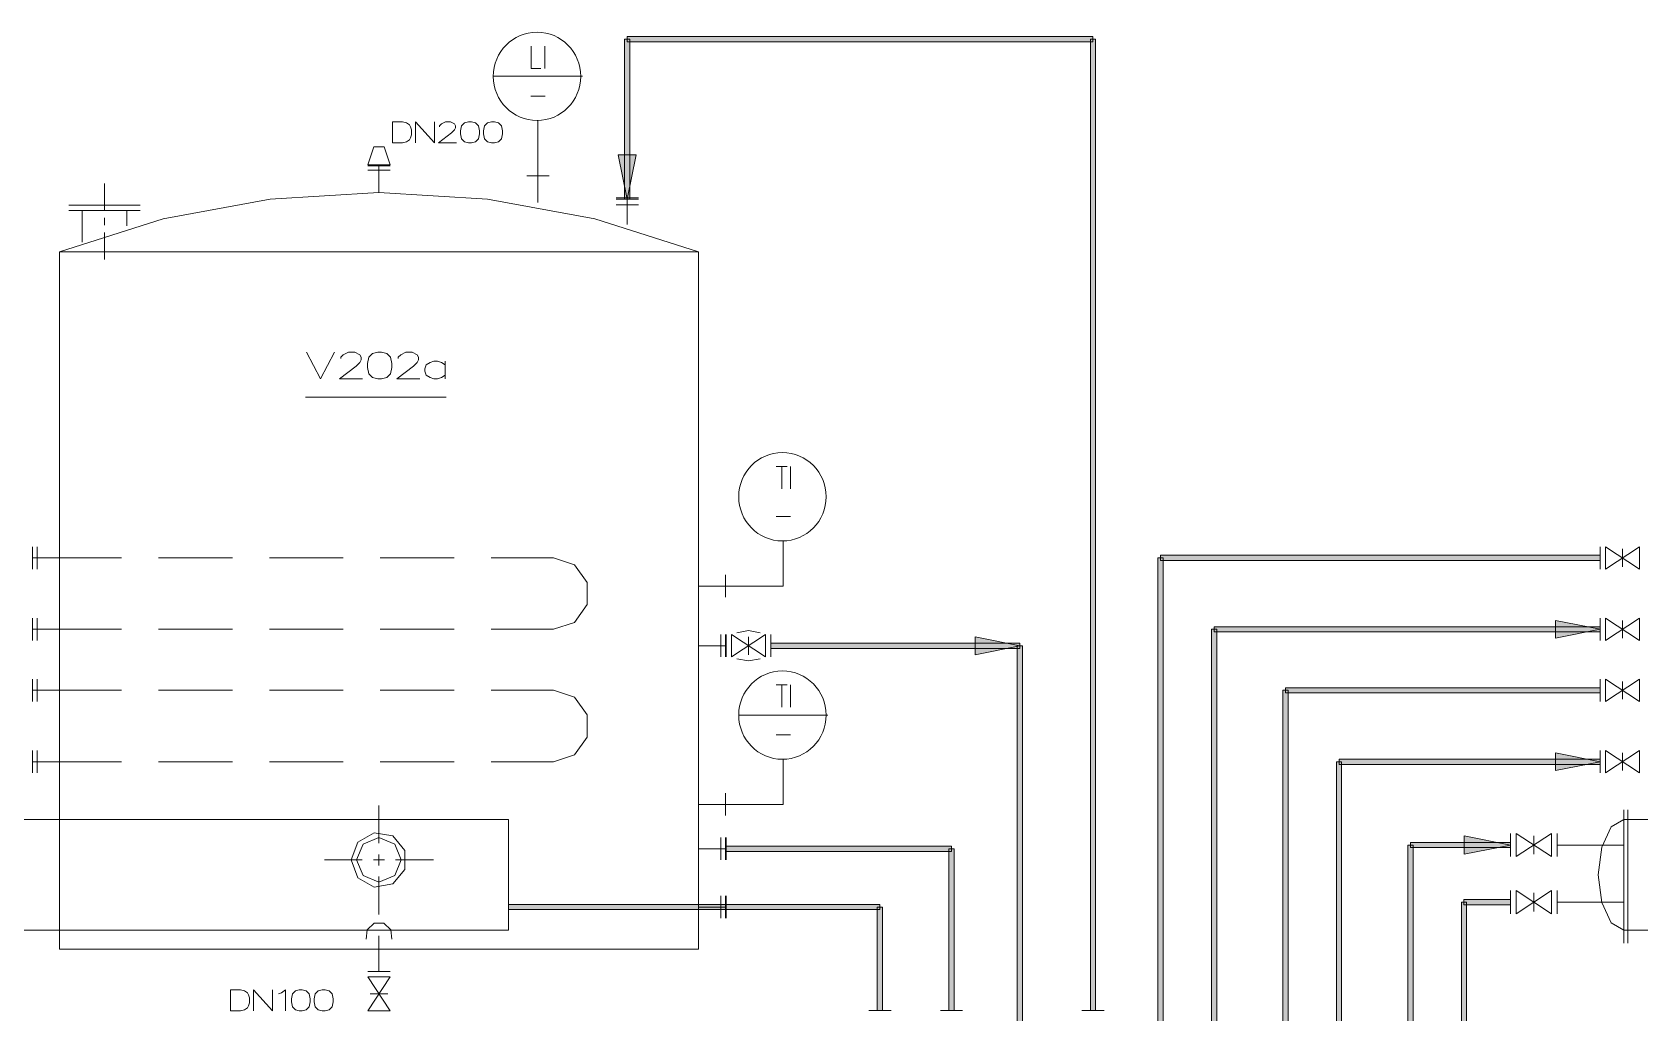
# Model space of a CAD drawing. Header units: millimetres. Extents: x 0 to 829, y 0 to 586.
# Drawn here: x 221 to 357.2, y 325.8 to 408.9 of the extents above; entities that cross this region are included whole.
import ezdxf

# ---------------------------------------------------------------- set-up
doc = ezdxf.new("R2010")
doc.units = ezdxf.units.MM

msp = doc.modelspace()

# ---------------------------------------------------------------- hatches: boundary and pattern name
h = msp.add_hatch(color=0)
h.dxf.hatch_style = 2
h.paths.add_polyline_path([(271.660056, 394.712472), (271.215556, 394.712472), (271.215556, 408.269722), (271.660056, 408.269722)])
h = msp.add_hatch(color=0)
h.dxf.hatch_style = 2
h.paths.add_polyline_path([(271.437806, 408.047472), (271.437806, 408.491972), (310.892472, 408.491972), (310.892472, 408.047472)])
h = msp.add_hatch(color=0)
h.dxf.hatch_style = 2
h.paths.add_polyline_path([(310.670222, 408.269722), (311.114722, 408.269722), (311.114722, 326.012528), (310.670222, 326.012528)])
h = msp.add_hatch(color=0)
h.dxf.hatch_style = 2
h.paths.add_polyline_path([(271.437806, 394.712472), (270.679333, 398.490722), (272.19275, 398.490722)])
h = msp.add_hatch(color=0)
h.dxf.hatch_style = 2
h.paths.add_polyline_path([(316.392278, 364.341833), (316.836778, 364.341833), (316.836778, 246.644583), (316.392278, 246.644583)])
h = msp.add_hatch(color=0)
h.dxf.hatch_style = 2
h.paths.add_polyline_path([(353.846694, 364.564083), (353.846694, 364.123111), (316.614528, 364.123111), (316.614528, 364.564083)])
h = msp.add_hatch(color=0)
h.dxf.hatch_style = 2
h.paths.add_polyline_path([(320.929, 358.295222), (321.3735, 358.295222), (321.3735, 246.644583), (320.929, 246.644583)])
h = msp.add_hatch(color=0)
h.dxf.hatch_style = 2
h.paths.add_polyline_path([(353.846694, 358.517472), (353.846694, 358.072972), (321.15125, 358.072972), (321.15125, 358.517472)])
h = msp.add_hatch(color=0)
h.dxf.hatch_style = 2
h.paths.add_polyline_path([(353.846694, 358.295222), (350.068444, 357.540278), (350.068444, 359.053694)])
h = msp.add_hatch(color=0)
h.dxf.hatch_style = 2
h.paths.add_polyline_path([(353.846694, 358.295222), (350.068444, 357.540278), (350.068444, 359.053694)])
h = msp.add_hatch(color=0)
h.dxf.hatch_style = 2
h.paths.add_polyline_path([(283.605111, 356.6795), (283.605111, 357.124), (304.70475, 357.124), (304.70475, 356.6795)])
h = msp.add_hatch(color=0)
h.dxf.hatch_style = 2
h.paths.add_polyline_path([(304.70475, 356.90175), (300.922972, 356.146806), (300.922972, 357.660222)])
h = msp.add_hatch(color=0)
h.dxf.hatch_style = 2
h.paths.add_polyline_path([(304.4825, 356.90175), (304.927, 356.90175), (304.927, 265.945056), (304.4825, 265.945056)])
h = msp.add_hatch(color=0)
h.dxf.hatch_style = 2
h.paths.add_polyline_path([(326.975611, 353.130556), (327.420111, 353.130556), (327.420111, 246.644583), (326.975611, 246.644583)])
h = msp.add_hatch(color=0)
h.dxf.hatch_style = 2
h.paths.add_polyline_path([(353.846694, 353.352806), (353.846694, 352.908306), (327.197861, 352.908306), (327.197861, 353.352806)])
h = msp.add_hatch(color=0)
h.dxf.hatch_style = 2
h.paths.add_polyline_path([(353.846694, 347.306194), (353.846694, 346.861694), (331.731056, 346.861694), (331.731056, 347.306194)])
h = msp.add_hatch(color=0)
h.dxf.hatch_style = 2
h.paths.add_polyline_path([(353.846694, 347.083944), (350.068444, 346.329), (350.068444, 347.838889)])
h = msp.add_hatch(color=0)
h.dxf.hatch_style = 2
h.paths.add_polyline_path([(331.512333, 347.083944), (331.953306, 347.083944), (331.953306, 246.644583), (331.512333, 246.644583)])
h = msp.add_hatch(color=0)
h.dxf.hatch_style = 2
h.paths.add_polyline_path([(346.2655, 340.028389), (342.321444, 340.818611), (342.321444, 339.241694)])
h = msp.add_hatch(color=0)
h.dxf.hatch_style = 2
h.paths.add_polyline_path([(279.752778, 339.492167), (279.752778, 339.933139), (298.905083, 339.933139), (298.905083, 339.492167)])
h = msp.add_hatch(color=0)
h.dxf.hatch_style = 2
h.paths.add_polyline_path([(298.686361, 339.714417), (299.127333, 339.714417), (299.127333, 326.012528), (298.686361, 326.012528)])
h = msp.add_hatch(color=0)
h.dxf.hatch_style = 2
h.paths.add_polyline_path([(337.558944, 340.028389), (337.999917, 340.028389), (337.999917, 246.644583), (337.558944, 246.644583)])
h = msp.add_hatch(color=0)
h.dxf.hatch_style = 2
h.paths.add_polyline_path([(346.2655, 340.250639), (346.2655, 339.806139), (337.777667, 339.806139), (337.777667, 340.250639)])
h = msp.add_hatch(color=0)
h.dxf.hatch_style = 2
h.paths.add_polyline_path([(261.387167, 334.556806), (261.387167, 335.001306), (292.847889, 335.001306), (292.847889, 334.556806)])
h = msp.add_hatch(color=0)
h.dxf.hatch_style = 2
h.paths.add_polyline_path([(342.092139, 335.191806), (342.536639, 335.191806), (342.536639, 246.644583), (342.092139, 246.644583)])
h = msp.add_hatch(color=0)
h.dxf.hatch_style = 2
h.paths.add_polyline_path([(346.2655, 335.414056), (346.2655, 334.969556), (342.314389, 334.969556), (342.314389, 335.414056)])
h = msp.add_hatch(color=0)
h.dxf.hatch_style = 2
h.paths.add_polyline_path([(292.625639, 334.779056), (293.070139, 334.779056), (293.070139, 326.012528), (292.625639, 326.012528)])

# ---------------------------------------------------------------- linework, layer by layer
at = {"color": 0, "lineweight": 0}
for points in [[(263.30275, 407.677056), (263.30275, 405.786167), (264.114139, 405.786167)], [(264.452806, 405.786167), (264.452806, 407.677056)], [(267.656028, 405.126472), (260.099528, 405.126472)], [(263.271, 403.44725), (264.484556, 403.44725)], [(253.513167, 399.485556), (253.513167, 401.260028), (255.118306, 399.485556), (255.118306, 401.260028)], [(255.541639, 400.836694), (255.541639, 400.921361), (255.710972, 401.090694), (256.049639, 401.260028), (256.469444, 401.260028), (256.808111, 401.090694), (256.892778, 400.921361), (256.892778, 400.752028), (256.808111, 400.582694), (256.554111, 400.328694), (255.456972, 399.485556), (256.977444, 399.485556)], [(263.877778, 396.056556), (263.877778, 401.344694)], [(249.470333, 397.633472), (249.985389, 399.146889)], [(249.985389, 399.146889), (250.842639, 399.146889)], [(251.361222, 397.633472), (250.842639, 399.146889)], [(249.470333, 397.633472), (251.361222, 397.633472)], [(251.361222, 397.559389), (249.470333, 397.559389)], [(249.470333, 397.181917), (251.361222, 397.181917)], [(250.415778, 395.291028), (250.415778, 397.559389)], [(264.823222, 396.695083), (262.932333, 396.695083)], [(263.877778, 394.43025), (263.877778, 396.695083)], [(277.484417, 390.274528), (268.689667, 393.047361), (259.61975, 394.730111), (250.415778, 395.291028), (241.208278, 394.730111), (232.141889, 393.047361), (223.347139, 390.274528)], [(227.164194, 393.770556), (227.164194, 396.042444)], [(230.1875, 394.229167), (224.140889, 394.229167)], [(230.1875, 393.774083), (224.140889, 393.774083)], [(225.273306, 391.092972), (225.273306, 393.774083)], [(229.051556, 392.465278), (229.051556, 393.774083)], [(272.38325, 394.843), (270.492361, 394.843)], [(270.492361, 394.712472), (272.38325, 394.712472)], [(270.492361, 394.257389), (272.38325, 394.257389)], [(271.437806, 392.574639), (271.437806, 394.843)], [(227.164194, 392.518194), (227.164194, 393.142611)], [(227.164194, 389.618361), (227.164194, 391.89025)], [(223.347139, 331.212472), (223.347139, 390.274528)], [(223.347139, 390.274528), (277.484417, 390.274528)], [(277.484417, 331.212472), (277.484417, 390.274528)], [(244.266861, 381.769056), (245.452194, 379.500694), (246.641056, 381.769056)], [(247.180806, 381.229306), (247.180806, 381.338667), (247.396, 381.553861), (247.829917, 381.769056), (248.369667, 381.769056), (248.800056, 381.553861), (248.909417, 381.338667), (248.909417, 381.119944), (248.800056, 380.90475), (248.4755, 380.580194), (247.074972, 379.500694), (249.018778, 379.500694)], [(252.042083, 381.229306), (252.042083, 381.338667), (252.257278, 381.553861), (252.687667, 381.769056), (253.227417, 381.769056), (253.661333, 381.553861), (253.767167, 381.338667), (253.767167, 381.119944), (253.661333, 380.90475), (253.336778, 380.580194), (251.932722, 379.500694), (253.876528, 379.500694)], [(256.035528, 380.689556), (255.710972, 380.90475), (255.386417, 381.014111), (255.065389, 381.014111), (254.740833, 380.90475), (254.416278, 380.689556), (254.306917, 380.365), (254.306917, 380.149806), (254.416278, 379.82525), (254.740833, 379.610056), (255.065389, 379.500694), (255.386417, 379.500694), (255.710972, 379.610056), (256.035528, 379.82525)], [(256.035528, 381.014111), (256.035528, 379.500694)], [(244.182194, 377.948472), (256.120194, 377.948472)], [(284.056667, 372.071194), (285.002111, 372.071194)], [(284.529389, 372.071194), (284.529389, 370.183833)], [(285.270222, 370.183833), (285.270222, 372.071194)], [(284.056667, 367.841389), (285.270222, 367.841389)], [(221.078778, 365.287278), (221.078778, 363.399917)], [(221.45625, 365.287278), (221.45625, 363.399917)], [(284.663444, 361.964111), (284.663444, 365.742361)], [(353.846694, 365.287278), (353.846694, 363.399917)], [(354.301778, 365.287278), (354.301778, 363.399917)], [(357.173389, 365.287278), (354.301778, 363.399917)], [(357.173389, 363.399917), (354.301778, 365.287278)], [(355.737583, 363.586889), (355.737583, 365.100306)], [(357.173389, 365.287278), (357.173389, 363.399917)], [(223.347139, 364.341833), (221.078778, 364.341833)], [(223.347139, 364.341833), (228.614111, 364.341833)], [(231.746778, 364.341833), (238.005056, 364.341833)], [(241.137722, 364.341833), (247.396, 364.341833)], [(250.528667, 364.341833), (256.786944, 364.341833)], [(259.919611, 364.341833), (265.186583, 364.341833)], [(265.186583, 358.295222), (266.964583, 358.873778), (268.061722, 360.387194), (268.061722, 362.253389), (266.964583, 363.766806), (265.186583, 364.341833)], [(279.752778, 361.018667), (279.752778, 362.906028)], [(277.484417, 361.964111), (279.752778, 361.964111)], [(279.371778, 361.964111), (284.663444, 361.964111)], [(221.078778, 359.240667), (221.078778, 357.353306)], [(223.347139, 358.295222), (221.078778, 358.295222)], [(221.45625, 359.240667), (221.45625, 357.353306)], [(223.347139, 358.295222), (228.614111, 358.295222)], [(231.746778, 358.295222), (238.005056, 358.295222)], [(241.137722, 358.295222), (247.396, 358.295222)], [(250.528667, 358.295222), (256.786944, 358.295222)], [(259.919611, 358.295222), (265.186583, 358.295222)], [(282.698472, 358.002417), (281.71775, 358.189389), (280.7335, 358.002417)], [(353.846694, 359.240667), (353.846694, 357.353306)], [(354.301778, 359.240667), (354.301778, 357.353306)], [(357.173389, 359.240667), (354.301778, 357.353306)], [(357.173389, 357.353306), (354.301778, 359.240667)], [(355.737583, 357.540278), (355.737583, 359.053694)], [(357.173389, 359.240667), (357.173389, 357.353306)], [(277.484417, 356.90175), (279.752778, 356.90175)], [(279.371778, 357.847194), (279.371778, 355.956306)], [(279.752778, 355.956306), (279.752778, 357.847194)], [(279.826861, 357.847194), (279.826861, 355.956306)], [(279.826861, 357.847194), (279.826861, 355.956306)], [(280.281944, 357.847194), (280.281944, 355.956306)], [(280.281944, 357.847194), (283.153556, 355.956306)], [(280.281944, 355.956306), (283.153556, 357.847194)], [(281.71775, 356.146806), (281.71775, 357.660222)], [(283.153556, 357.847194), (283.153556, 355.956306)], [(283.605111, 357.847194), (283.605111, 355.956306)], [(280.7335, 355.804611), (281.71775, 355.617639), (282.698472, 355.804611)], [(221.078778, 354.076), (221.078778, 352.185111)], [(221.45625, 354.076), (221.45625, 352.185111)], [(353.846694, 354.076), (353.846694, 352.185111)], [(354.301778, 354.076), (354.301778, 352.185111)], [(357.173389, 354.076), (354.301778, 352.185111)], [(357.173389, 352.185111), (354.301778, 354.076)], [(357.173389, 354.076), (357.173389, 352.185111)], [(223.347139, 353.130556), (221.078778, 353.130556)], [(223.347139, 353.130556), (228.614111, 353.130556)], [(231.746778, 353.130556), (238.005056, 353.130556)], [(241.137722, 353.130556), (247.396, 353.130556)], [(250.528667, 353.130556), (256.786944, 353.130556)], [(259.919611, 353.130556), (265.186583, 353.130556)], [(265.186583, 347.083944), (266.964583, 347.6625), (268.061722, 349.172389), (268.061722, 351.042111), (266.964583, 352.555528), (265.186583, 353.130556)], [(284.056667, 353.582111), (285.002111, 353.582111)], [(284.529389, 353.582111), (284.529389, 351.691222)], [(285.270222, 351.691222), (285.270222, 353.582111)], [(355.737583, 352.375611), (355.737583, 353.889028)], [(288.445222, 351.031528), (280.885194, 351.031528)], [(284.056667, 349.352306), (285.270222, 349.352306)], [(221.078778, 348.029389), (221.078778, 346.1385)], [(221.45625, 348.029389), (221.45625, 346.1385)], [(284.663444, 343.4715), (284.663444, 347.253278)], [(353.846694, 348.029389), (353.846694, 346.1385)], [(354.301778, 348.029389), (354.301778, 346.1385)], [(357.173389, 348.029389), (354.301778, 346.1385)], [(357.173389, 346.1385), (354.301778, 348.029389)], [(355.737583, 346.329), (355.737583, 347.838889)], [(357.173389, 348.029389), (357.173389, 346.1385)], [(223.347139, 347.083944), (221.078778, 347.083944)], [(223.347139, 347.083944), (228.614111, 347.083944)], [(231.746778, 347.083944), (238.005056, 347.083944)], [(241.137722, 347.083944), (247.396, 347.083944)], [(250.528667, 347.083944), (256.786944, 347.083944)], [(259.919611, 347.083944), (265.186583, 347.083944)], [(250.415778, 343.379778), (250.415778, 340.180083)], [(277.484417, 343.4715), (279.752778, 343.4715)], [(279.371778, 343.4715), (284.663444, 343.4715)], [(279.752778, 342.529583), (279.752778, 344.416944)], [(355.843417, 342.194444), (354.767444, 341.562972), (353.98075, 339.844944), (353.691472, 337.498972), (353.98075, 335.153), (354.767444, 333.434972), (355.843417, 332.807028)], [(355.843417, 343.019944), (355.843417, 331.716944)], [(356.196194, 343.019944), (356.196194, 331.716944)], [(279.371778, 340.656333), (279.371778, 338.768972)], [(279.752778, 338.768972), (279.752778, 340.656333)], [(279.826861, 340.656333), (279.826861, 338.768972)], [(346.2655, 341.016167), (346.2655, 339.044139)], [(346.738222, 341.016167), (346.738222, 339.044139)], [(349.736833, 341.016167), (346.738222, 339.044139)], [(349.736833, 339.044139), (346.738222, 341.016167)], [(348.237528, 339.241694), (348.237528, 340.818611)], [(349.736833, 341.016167), (349.736833, 339.044139)], [(350.209556, 341.016167), (350.209556, 339.044139)], [(350.209556, 341.016167), (350.209556, 339.044139)], [(250.415778, 339.238167), (250.415778, 338.299778)], [(277.484417, 339.714417), (279.752778, 339.714417)], [(352.573167, 340.028389), (350.209556, 340.028389)], [(352.573167, 340.028389), (355.843417, 340.028389)], [(245.804972, 338.768972), (249.004667, 338.768972)], [(249.946583, 338.768972), (250.884972, 338.768972)], [(251.823361, 338.768972), (255.026583, 338.768972)], [(250.415778, 337.361389), (250.415778, 334.158167)], [(279.371778, 335.7245), (279.371778, 333.837139)], [(279.752778, 333.837139), (279.752778, 335.7245)], [(279.826861, 335.7245), (279.826861, 333.837139)], [(346.2655, 336.176056), (346.2655, 334.204028)], [(346.738222, 336.176056), (346.738222, 334.204028)], [(349.736833, 336.176056), (346.738222, 334.204028)], [(349.736833, 334.204028), (346.738222, 336.176056)], [(348.237528, 334.401583), (348.237528, 335.982028)], [(349.736833, 336.176056), (349.736833, 334.204028)], [(350.209556, 336.176056), (350.209556, 334.204028)], [(350.209556, 336.176056), (350.209556, 334.204028)], [(352.573167, 335.191806), (350.209556, 335.191806)], [(352.573167, 335.191806), (355.843417, 335.191806)], [(277.484417, 334.779056), (279.752778, 334.779056)], [(251.509389, 332.055611), (251.424722, 332.859944), (250.821472, 333.403222), (250.010083, 333.403222), (249.406833, 332.859944), (249.318639, 332.055611)], [(250.415778, 332.344889), (250.415778, 329.321583)], [(223.347139, 331.212472), (277.484417, 331.212472)], [(251.361222, 329.321583), (249.470333, 329.321583)], [(251.361222, 329.321583), (249.470333, 329.321583)], [(251.361222, 329.321583), (249.470333, 329.321583)], [(251.361222, 328.8665), (249.470333, 325.994889)], [(249.470333, 328.8665), (251.361222, 325.994889)], [(251.361222, 328.8665), (249.470333, 328.8665)], [(239.779528, 325.984306), (239.779528, 327.758778), (241.388194, 325.984306), (241.388194, 327.758778)], [(241.892667, 327.420111), (242.146667, 327.504778), (242.485333, 327.758778), (242.485333, 325.984306)], [(249.657306, 327.430694), (251.170722, 327.430694)], [(251.361222, 325.994889), (249.470333, 325.994889)], [(293.793333, 326.012528), (291.902444, 326.012528)], [(293.793333, 326.012528), (291.902444, 326.012528)], [(299.850528, 326.012528), (297.963167, 326.012528)], [(299.850528, 326.012528), (297.963167, 326.012528)], [(311.837917, 326.012528), (309.947028, 326.012528)], [(311.837917, 326.012528), (309.947028, 326.012528)]]:
    msp.add_lwpolyline(points, dxfattribs=at)
for points in [[(271.660056, 394.712472), (271.215556, 394.712472), (271.215556, 408.269722), (271.660056, 408.269722)], [(271.437806, 408.047472), (271.437806, 408.491972), (310.892472, 408.491972), (310.892472, 408.047472)], [(310.670222, 408.269722), (311.114722, 408.269722), (311.114722, 326.012528), (310.670222, 326.012528)], [(251.569361, 399.485556), (251.569361, 401.260028), (252.4125, 401.260028), (252.751167, 401.175361), (253.005167, 401.006028), (253.089833, 400.836694), (253.1745, 400.582694), (253.1745, 400.159361), (253.089833, 399.908889), (253.005167, 399.739556), (252.751167, 399.570222), (252.4125, 399.485556)], [(257.316111, 400.244028), (257.316111, 400.498028), (257.400778, 400.921361), (257.654778, 401.175361), (257.989917, 401.260028), (258.243917, 401.260028), (258.582583, 401.175361), (258.836583, 400.921361), (258.92125, 400.498028), (258.92125, 400.244028), (258.836583, 399.824222), (258.582583, 399.570222), (258.243917, 399.485556), (257.989917, 399.485556), (257.654778, 399.570222), (257.400778, 399.824222)], [(259.259917, 400.244028), (259.259917, 400.498028), (259.344583, 400.921361), (259.598583, 401.175361), (259.933722, 401.260028), (260.187722, 401.260028), (260.526389, 401.175361), (260.780389, 400.921361), (260.865056, 400.498028), (260.865056, 400.244028), (260.780389, 399.824222), (260.526389, 399.570222), (260.187722, 399.485556), (259.933722, 399.485556), (259.598583, 399.570222), (259.344583, 399.824222)], [(271.437806, 394.712472), (270.679333, 398.490722), (272.19275, 398.490722)], [(249.449167, 380.474361), (249.449167, 380.795389), (249.558528, 381.338667), (249.879556, 381.659694), (250.313472, 381.769056), (250.638028, 381.769056), (251.068417, 381.659694), (251.392972, 381.338667), (251.502333, 380.795389), (251.502333, 380.474361), (251.392972, 379.934611), (251.068417, 379.610056), (250.638028, 379.500694), (250.313472, 379.500694), (249.879556, 379.610056), (249.558528, 379.934611)], [(316.392278, 364.341833), (316.836778, 364.341833), (316.836778, 246.644583), (316.392278, 246.644583)], [(353.846694, 364.564083), (353.846694, 364.123111), (316.614528, 364.123111), (316.614528, 364.564083)], [(320.929, 358.295222), (321.3735, 358.295222), (321.3735, 246.644583), (320.929, 246.644583)], [(353.846694, 358.517472), (353.846694, 358.072972), (321.15125, 358.072972), (321.15125, 358.517472)], [(353.846694, 358.295222), (350.068444, 357.540278), (350.068444, 359.053694)], [(353.846694, 358.295222), (350.068444, 357.540278), (350.068444, 359.053694)], [(283.605111, 356.6795), (283.605111, 357.124), (304.70475, 357.124), (304.70475, 356.6795)], [(304.70475, 356.90175), (300.922972, 356.146806), (300.922972, 357.660222)], [(304.4825, 356.90175), (304.927, 356.90175), (304.927, 265.945056), (304.4825, 265.945056)], [(326.975611, 353.130556), (327.420111, 353.130556), (327.420111, 246.644583), (326.975611, 246.644583)], [(353.846694, 353.352806), (353.846694, 352.908306), (327.197861, 352.908306), (327.197861, 353.352806)], [(353.846694, 347.306194), (353.846694, 346.861694), (331.731056, 346.861694), (331.731056, 347.306194)], [(353.846694, 347.083944), (350.068444, 346.329), (350.068444, 347.838889)], [(331.512333, 347.083944), (331.953306, 347.083944), (331.953306, 246.644583), (331.512333, 246.644583)], [(219.674722, 342.194444), (261.387167, 342.194444), (261.387167, 332.807028), (219.674722, 332.807028)], [(355.843417, 342.194444), (397.555861, 342.194444), (397.555861, 332.807028), (355.843417, 332.807028)], [(248.073333, 338.768972), (248.620139, 340.275333), (250.006556, 341.076139), (251.587, 340.800972), (252.617111, 339.569778), (252.617111, 337.968167), (251.587, 336.7405), (250.006556, 336.461806), (248.620139, 337.262611)], [(248.524889, 338.768972), (249.07875, 340.106), (250.415778, 340.659861), (251.752806, 340.106), (252.303139, 338.768972), (251.752806, 337.435472), (250.415778, 336.881611), (249.07875, 337.435472)], [(346.2655, 340.028389), (342.321444, 340.818611), (342.321444, 339.241694)], [(279.752778, 339.492167), (279.752778, 339.933139), (298.905083, 339.933139), (298.905083, 339.492167)], [(298.686361, 339.714417), (299.127333, 339.714417), (299.127333, 326.012528), (298.686361, 326.012528)], [(337.558944, 340.028389), (337.999917, 340.028389), (337.999917, 246.644583), (337.558944, 246.644583)], [(346.2655, 340.250639), (346.2655, 339.806139), (337.777667, 339.806139), (337.777667, 340.250639)], [(261.387167, 334.556806), (261.387167, 335.001306), (292.847889, 335.001306), (292.847889, 334.556806)], [(342.092139, 335.191806), (342.536639, 335.191806), (342.536639, 246.644583), (342.092139, 246.644583)], [(346.2655, 335.414056), (346.2655, 334.969556), (342.314389, 334.969556), (342.314389, 335.414056)], [(292.625639, 334.779056), (293.070139, 334.779056), (293.070139, 326.012528), (292.625639, 326.012528)], [(237.83925, 325.984306), (237.83925, 327.758778), (238.682389, 327.758778), (239.021056, 327.674111), (239.275056, 327.504778), (239.359722, 327.335444), (239.444389, 327.084972), (239.444389, 326.661639), (239.359722, 326.407639), (239.275056, 326.238306), (239.021056, 326.068972), (238.682389, 325.984306)], [(242.993333, 326.746306), (242.993333, 327.000306), (243.078, 327.420111), (243.332, 327.674111), (243.667139, 327.758778), (243.921139, 327.758778), (244.259806, 327.674111), (244.513806, 327.420111), (244.598472, 327.000306), (244.598472, 326.746306), (244.513806, 326.322972), (244.259806, 326.068972), (243.921139, 325.984306), (243.667139, 325.984306), (243.332, 326.068972), (243.078, 326.322972)], [(244.937139, 326.746306), (244.937139, 327.000306), (245.021806, 327.420111), (245.275806, 327.674111), (245.610944, 327.758778), (245.864944, 327.758778), (246.203611, 327.674111), (246.457611, 327.420111), (246.542278, 327.000306), (246.542278, 326.746306), (246.457611, 326.322972), (246.203611, 326.068972), (245.864944, 325.984306), (245.610944, 325.984306), (245.275806, 326.068972), (245.021806, 326.322972)]]:
    msp.add_lwpolyline(points, close=True, dxfattribs=at)
for centre, major_axis, ratio in [((263.801931, 405.124708), (0, 3.741208), 0.989628), ((284.587597, 369.522375), (0, 3.741208), 0.989628), ((284.587597, 351.031528), (0, 3.739444), 0.990094)]:
    msp.add_ellipse(centre, major_axis=major_axis, ratio=ratio, start_param=0, end_param=6.283185, dxfattribs=at)

doc.saveas('drawing.dxf')
